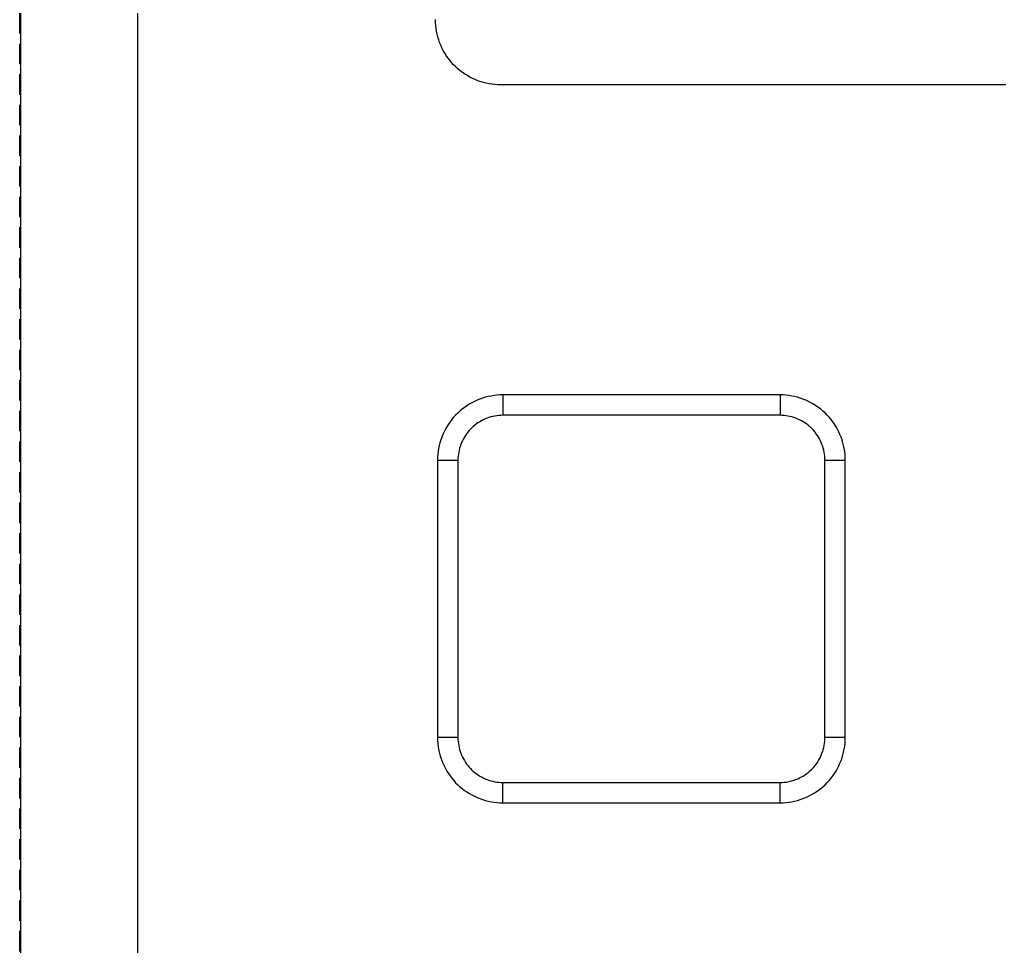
# Model space of a CAD drawing. Extents: x 0 to 226, y 0 to 690.
# Drawn here: x 113.01 to 137.03, y 570.42 to 593.14 of the extents above; entities that cross this region are included whole.
import ezdxf

# ---------------------------------------------------------------- set-up
doc = ezdxf.new("R2010")
doc.units = 0
doc.linetypes.add('DASHED', pattern=[0.75, 0.5, -0.25])
doc.layers.add('-15N-THT. THIẾT BỊ ĐÓNG MỞ', color=40, linetype='CONTINUOUS')

# ---------------------------------------------------------------- blocks, each defined once
blk = doc.blocks.new('06 - N - SC VSD ATV630D30~D45N4')
at = {"layer": '-15N-THT. THIẾT BỊ ĐÓNG MỞ', "color": 6, "linetype": 'DASHED'}
blk.add_line((0, 344.65), (0, -344.65), dxfattribs=at)
at = {"layer": '-15N-THT. THIẾT BỊ ĐÓNG MỞ'}
for p, q in [((0.029, 184.391), (0.029, 296.791)), ((2.9, 184.541), (2.9, 296.641)), ((10.202, 248.419), (10.2, 248.491)), ((10.206, 248.348), (10.202, 248.419)), ((10.214, 248.276), (10.206, 248.348)), ((10.225, 248.206), (10.214, 248.276)), ((10.24, 248.136), (10.225, 248.206)), ((10.257, 248.067), (10.24, 248.136)), ((10.278, 247.998), (10.257, 248.067)), ((10.302, 247.93), (10.278, 247.998)), ((10.329, 247.864), (10.302, 247.93)), ((10.359, 247.798), (10.329, 247.864)), ((10.391, 247.734), (10.359, 247.798)), ((10.427, 247.671), (10.391, 247.734)), ((10.465, 247.61), (10.427, 247.671)), ((10.506, 247.551), (10.465, 247.61)), ((10.549, 247.493), (10.506, 247.551)), ((10.595, 247.438), (10.549, 247.493)), ((10.644, 247.385), (10.595, 247.438)), ((10.695, 247.333), (10.644, 247.385)), ((10.748, 247.285), (10.695, 247.333)), ((10.804, 247.239), (10.748, 247.285)), ((10.861, 247.196), (10.804, 247.239)), ((10.92, 247.155), (10.861, 247.196)), ((10.981, 247.117), (10.92, 247.155)), ((11.044, 247.082), (10.981, 247.117)), ((11.108, 247.049), (11.044, 247.082)), ((11.174, 247.019), (11.108, 247.049)), ((11.24, 246.993), (11.174, 247.019)), ((11.308, 246.969), (11.24, 246.993)), ((11.376, 246.948), (11.308, 246.969)), ((11.445, 246.931), (11.376, 246.948)), ((11.515, 246.916), (11.445, 246.931)), ((11.586, 246.905), (11.515, 246.916)), ((11.657, 246.897), (11.586, 246.905)), ((11.728, 246.893), (11.657, 246.897)), ((11.8, 246.891), (11.728, 246.893)), ((11.8, 246.891), (11.8, 246.891)), ((68.19, 246.891), (11.8, 246.891)), ((11.092, 239.098), (11.029, 239.063)), ((11.156, 239.131), (11.092, 239.098)), ((11.221, 239.16), (11.156, 239.131)), ((11.288, 239.187), (11.221, 239.16)), ((11.355, 239.211), (11.288, 239.187)), ((11.424, 239.232), (11.355, 239.211)), ((11.493, 239.25), (11.424, 239.232)), ((11.564, 239.264), (11.493, 239.25)), ((11.635, 239.276), (11.564, 239.264)), ((11.706, 239.284), (11.635, 239.276)), ((11.778, 239.289), (11.706, 239.284)), ((11.85, 239.291), (11.778, 239.289)), ((18.65, 239.291), (11.85, 239.291)), ((11.85, 239.291), (11.85, 238.791)), ((18.722, 239.289), (18.65, 239.291)), ((18.65, 239.291), (18.65, 239.291)), ((18.65, 239.291), (18.65, 239.289)), ((18.65, 239.289), (18.65, 239.287)), ((18.65, 239.287), (18.65, 239.283)), ((18.65, 239.283), (18.65, 239.279)), ((18.65, 239.279), (18.65, 239.273)), ((18.65, 239.273), (18.65, 239.267)), ((18.65, 239.267), (18.65, 239.259)), ((18.65, 239.259), (18.65, 239.251)), ((18.65, 239.251), (18.65, 239.241)), ((18.65, 239.241), (18.65, 239.231)), ((18.65, 239.231), (18.65, 239.22)), ((18.65, 239.22), (18.65, 239.208)), ((18.65, 239.208), (18.65, 239.196)), ((18.65, 239.196), (18.65, 239.182)), ((18.65, 239.182), (18.65, 239.168)), ((18.65, 239.168), (18.65, 239.153)), ((18.65, 239.153), (18.65, 239.137)), ((18.65, 239.137), (18.65, 239.12)), ((18.65, 239.12), (18.65, 239.103)), ((18.65, 239.103), (18.65, 239.085)), ((18.794, 239.284), (18.722, 239.289)), ((18.865, 239.276), (18.794, 239.284)), ((18.936, 239.264), (18.865, 239.276)), ((19.006, 239.249), (18.936, 239.264)), ((19.076, 239.232), (19.006, 239.249)), ((19.145, 239.211), (19.076, 239.232)), ((19.212, 239.187), (19.145, 239.211)), ((19.279, 239.16), (19.212, 239.187)), ((19.344, 239.131), (19.279, 239.16)), ((19.408, 239.098), (19.344, 239.131)), ((19.47, 239.063), (19.408, 239.098)), ((10.797, 238.895), (10.744, 238.847)), ((10.852, 238.941), (10.797, 238.895)), ((10.909, 238.984), (10.852, 238.941)), ((10.968, 239.025), (10.909, 238.984)), ((11.029, 239.063), (10.968, 239.025)), ((18.65, 238.967), (18.649, 238.946)), ((18.649, 238.946), (18.649, 238.924)), ((18.649, 238.924), (18.649, 238.903)), ((18.649, 238.903), (18.649, 238.881)), ((18.649, 238.881), (18.649, 238.858)), ((18.649, 238.858), (18.649, 238.836)), ((18.65, 239.085), (18.65, 239.067)), ((18.65, 239.067), (18.65, 239.048)), ((18.65, 239.048), (18.65, 239.028)), ((18.65, 239.028), (18.65, 239.008)), ((18.65, 239.008), (18.65, 238.988)), ((18.65, 238.988), (18.65, 238.967)), ((19.531, 239.025), (19.47, 239.063)), ((19.59, 238.985), (19.531, 239.025)), ((19.647, 238.942), (19.59, 238.985)), ((19.702, 238.896), (19.647, 238.942)), ((19.755, 238.848), (19.702, 238.896)), ((10.556, 238.631), (10.516, 238.572)), ((10.599, 238.688), (10.556, 238.631)), ((10.645, 238.743), (10.599, 238.688)), ((10.693, 238.796), (10.645, 238.743)), ((10.744, 238.847), (10.693, 238.796)), ((11.284, 238.633), (11.242, 238.607)), ((11.328, 238.657), (11.284, 238.633)), ((11.372, 238.68), (11.328, 238.657)), ((11.417, 238.701), (11.372, 238.68)), ((11.464, 238.719), (11.417, 238.701)), ((11.511, 238.736), (11.464, 238.719)), ((11.559, 238.75), (11.511, 238.736)), ((11.607, 238.763), (11.559, 238.75)), ((11.655, 238.773), (11.607, 238.763)), ((11.704, 238.781), (11.655, 238.773)), ((11.753, 238.787), (11.704, 238.781)), ((11.801, 238.79), (11.753, 238.787)), ((11.85, 238.791), (11.801, 238.79)), ((18.649, 238.791), (11.85, 238.791)), ((18.649, 238.836), (18.649, 238.814)), ((18.649, 238.814), (18.649, 238.791)), ((18.698, 238.79), (18.649, 238.791)), ((18.747, 238.786), (18.698, 238.79)), ((18.796, 238.781), (18.747, 238.786)), ((18.844, 238.773), (18.796, 238.781)), ((18.893, 238.763), (18.844, 238.773)), ((18.941, 238.75), (18.893, 238.763)), ((18.989, 238.736), (18.941, 238.75)), ((19.036, 238.719), (18.989, 238.736)), ((19.082, 238.7), (19.036, 238.719)), ((19.128, 238.68), (19.082, 238.7)), ((19.172, 238.657), (19.128, 238.68)), ((19.215, 238.633), (19.172, 238.657)), ((19.257, 238.607), (19.215, 238.633)), ((19.806, 238.797), (19.755, 238.848)), ((19.854, 238.744), (19.806, 238.797)), ((19.9, 238.689), (19.854, 238.744)), ((19.943, 238.632), (19.9, 238.689)), ((19.984, 238.573), (19.943, 238.632)), ((10.41, 238.385), (10.381, 238.32)), ((10.443, 238.449), (10.41, 238.385)), ((10.478, 238.511), (10.443, 238.449)), ((10.516, 238.572), (10.478, 238.511)), ((10.991, 238.378), (10.962, 238.339)), ((11.022, 238.415), (10.991, 238.378)), ((11.055, 238.451), (11.022, 238.415)), ((11.089, 238.485), (11.055, 238.451)), ((11.125, 238.518), (11.089, 238.485)), ((11.163, 238.549), (11.125, 238.518)), ((11.202, 238.579), (11.163, 238.549)), ((11.242, 238.607), (11.202, 238.579)), ((19.298, 238.579), (19.257, 238.607)), ((19.337, 238.55), (19.298, 238.579)), ((19.374, 238.519), (19.337, 238.55)), ((19.41, 238.486), (19.374, 238.519)), ((19.444, 238.452), (19.41, 238.486)), ((19.477, 238.416), (19.444, 238.452)), ((19.508, 238.379), (19.477, 238.416)), ((19.538, 238.339), (19.508, 238.379)), ((20.022, 238.512), (19.984, 238.573)), ((20.057, 238.449), (20.022, 238.512)), ((20.09, 238.385), (20.057, 238.449)), ((20.119, 238.32), (20.09, 238.385)), ((10.33, 238.186), (10.309, 238.117)), ((10.354, 238.253), (10.33, 238.186)), ((10.381, 238.32), (10.354, 238.253)), ((10.861, 238.169), (10.841, 238.123)), ((10.884, 238.213), (10.861, 238.169)), ((10.908, 238.257), (10.884, 238.213)), ((10.934, 238.298), (10.908, 238.257)), ((10.962, 238.339), (10.934, 238.298)), ((19.566, 238.299), (19.538, 238.339)), ((19.592, 238.257), (19.566, 238.299)), ((19.616, 238.213), (19.592, 238.257)), ((19.639, 238.169), (19.616, 238.213)), ((19.66, 238.124), (19.639, 238.169)), ((20.146, 238.253), (20.119, 238.32)), ((20.17, 238.186), (20.146, 238.253)), ((20.191, 238.117), (20.17, 238.186)), ((10.265, 237.906), (10.257, 237.835)), ((10.277, 237.977), (10.265, 237.906)), ((10.292, 238.047), (10.277, 237.977)), ((10.309, 238.117), (10.292, 238.047)), ((10.779, 237.934), (10.768, 237.885)), ((10.791, 237.982), (10.779, 237.934)), ((10.805, 238.03), (10.791, 237.982)), ((10.822, 238.077), (10.805, 238.03)), ((10.841, 238.123), (10.822, 238.077)), ((19.678, 238.077), (19.66, 238.124)), ((19.695, 238.03), (19.678, 238.077)), ((19.709, 237.983), (19.695, 238.03)), ((19.722, 237.934), (19.709, 237.983)), ((19.732, 237.886), (19.722, 237.934)), ((20.209, 238.048), (20.191, 238.117)), ((20.223, 237.977), (20.209, 238.048)), ((20.235, 237.906), (20.223, 237.977)), ((20.243, 237.835), (20.235, 237.906)), ((10.252, 237.763), (10.25, 237.691)), ((10.25, 237.691), (10.254, 237.691)), ((10.25, 237.691), (10.25, 230.891)), ((10.257, 237.835), (10.252, 237.763)), ((10.254, 237.691), (10.258, 237.691)), ((10.258, 237.691), (10.275, 237.691)), ((10.275, 237.691), (10.282, 237.691)), ((10.282, 237.691), (10.29, 237.691)), ((10.29, 237.691), (10.3, 237.691)), ((10.3, 237.691), (10.31, 237.691)), ((10.31, 237.691), (10.321, 237.691)), ((10.321, 237.691), (10.333, 237.691)), ((10.333, 237.691), (10.346, 237.691)), ((10.346, 237.691), (10.359, 237.691)), ((10.359, 237.691), (10.373, 237.691)), ((10.373, 237.691), (10.389, 237.691)), ((10.389, 237.691), (10.404, 237.691)), ((10.404, 237.691), (10.421, 237.691)), ((10.421, 237.691), (10.438, 237.691)), ((10.438, 237.691), (10.456, 237.691)), ((10.456, 237.691), (10.474, 237.691)), ((10.474, 237.691), (10.493, 237.691)), ((10.493, 237.691), (10.513, 237.691)), ((10.513, 237.691), (10.533, 237.691)), ((10.533, 237.691), (10.553, 237.691)), ((10.553, 237.691), (10.574, 237.691)), ((10.574, 237.691), (10.595, 237.691)), ((10.595, 237.691), (10.617, 237.691)), ((10.617, 237.691), (10.638, 237.691)), ((10.638, 237.691), (10.66, 237.69)), ((10.66, 237.69), (10.683, 237.69)), ((10.683, 237.69), (10.705, 237.69)), ((10.705, 237.69), (10.727, 237.69)), ((10.727, 237.69), (10.75, 237.69)), ((10.751, 237.739), (10.75, 237.69)), ((10.75, 237.69), (10.75, 230.891)), ((10.755, 237.788), (10.751, 237.739)), ((10.76, 237.837), (10.755, 237.788)), ((10.768, 237.885), (10.76, 237.837)), ((19.74, 237.837), (19.732, 237.886)), ((19.745, 237.788), (19.74, 237.837)), ((19.749, 237.74), (19.745, 237.788)), ((19.75, 237.691), (19.749, 237.74)), ((19.75, 230.892), (19.75, 237.691)), ((19.75, 237.691), (20.25, 237.691)), ((20.248, 237.763), (20.243, 237.835)), ((20.25, 237.691), (20.248, 237.763)), ((20.25, 230.891), (20.25, 237.691)), ((10.75, 230.891), (10.25, 230.891)), ((10.25, 230.891), (10.252, 230.819)), ((10.252, 230.819), (10.257, 230.747)), ((10.257, 230.747), (10.265, 230.676)), ((10.75, 230.891), (10.751, 230.843)), ((10.751, 230.843), (10.755, 230.794)), ((10.755, 230.794), (10.76, 230.745)), ((10.76, 230.745), (10.768, 230.696)), ((10.768, 230.696), (10.778, 230.648)), ((19.721, 230.648), (19.732, 230.697)), ((19.732, 230.697), (19.74, 230.746)), ((19.74, 230.746), (19.745, 230.794)), ((19.745, 230.794), (19.749, 230.843)), ((19.749, 230.843), (19.75, 230.892)), ((20.25, 230.891), (19.75, 230.891)), ((20.235, 230.676), (20.243, 230.747)), ((20.243, 230.747), (20.248, 230.819)), ((20.248, 230.819), (20.25, 230.891)), ((10.265, 230.676), (10.277, 230.605)), ((10.277, 230.605), (10.291, 230.534)), ((10.291, 230.534), (10.309, 230.465)), ((10.309, 230.465), (10.33, 230.396)), ((10.778, 230.648), (10.791, 230.6)), ((10.791, 230.6), (10.805, 230.552)), ((10.805, 230.552), (10.822, 230.505)), ((10.822, 230.505), (10.84, 230.459)), ((10.84, 230.459), (10.861, 230.413)), ((19.639, 230.413), (19.659, 230.459)), ((19.659, 230.459), (19.678, 230.505)), ((19.678, 230.505), (19.695, 230.552)), ((19.695, 230.552), (19.709, 230.6)), ((19.709, 230.6), (19.721, 230.648)), ((20.17, 230.397), (20.191, 230.465)), ((20.191, 230.465), (20.208, 230.535)), ((20.208, 230.535), (20.223, 230.605)), ((20.223, 230.605), (20.235, 230.676)), ((10.33, 230.396), (10.354, 230.329)), ((10.354, 230.329), (10.381, 230.262)), ((10.381, 230.262), (10.41, 230.197)), ((10.861, 230.413), (10.884, 230.369)), ((10.884, 230.369), (10.908, 230.325)), ((10.908, 230.325), (10.934, 230.283)), ((10.934, 230.283), (10.962, 230.243)), ((10.962, 230.243), (10.992, 230.204)), ((10.992, 230.204), (11.023, 230.166)), ((19.478, 230.167), (19.509, 230.204)), ((19.509, 230.204), (19.538, 230.243)), ((19.538, 230.243), (19.566, 230.284)), ((19.566, 230.284), (19.592, 230.326)), ((19.592, 230.326), (19.616, 230.369)), ((19.616, 230.369), (19.639, 230.413)), ((20.09, 230.197), (20.119, 230.262)), ((20.119, 230.262), (20.146, 230.329)), ((20.146, 230.329), (20.17, 230.397)), ((10.41, 230.197), (10.443, 230.133)), ((10.443, 230.133), (10.478, 230.07)), ((10.478, 230.07), (10.516, 230.01)), ((10.516, 230.01), (10.557, 229.95)), ((11.023, 230.166), (11.056, 230.13)), ((11.056, 230.13), (11.09, 230.096)), ((11.09, 230.096), (11.126, 230.063)), ((11.126, 230.063), (11.163, 230.032)), ((11.163, 230.032), (11.202, 230.003)), ((11.202, 230.003), (11.243, 229.975)), ((11.243, 229.975), (11.285, 229.949)), ((19.216, 229.949), (19.258, 229.975)), ((19.258, 229.975), (19.298, 230.003)), ((19.298, 230.003), (19.338, 230.033)), ((19.338, 230.033), (19.375, 230.064)), ((19.375, 230.064), (19.411, 230.097)), ((19.411, 230.097), (19.445, 230.131)), ((19.445, 230.131), (19.478, 230.167)), ((19.944, 229.951), (19.984, 230.01)), ((19.984, 230.01), (20.022, 230.071)), ((20.022, 230.071), (20.057, 230.133)), ((20.057, 230.133), (20.09, 230.197)), ((10.557, 229.95), (10.6, 229.893)), ((10.6, 229.893), (10.646, 229.838)), ((10.646, 229.838), (10.694, 229.785)), ((10.694, 229.785), (10.745, 229.734)), ((10.745, 229.734), (10.798, 229.686)), ((11.285, 229.949), (11.328, 229.925)), ((11.328, 229.925), (11.372, 229.902)), ((11.372, 229.902), (11.418, 229.882)), ((11.418, 229.882), (11.464, 229.863)), ((11.464, 229.863), (11.511, 229.846)), ((11.511, 229.846), (11.559, 229.832)), ((11.559, 229.832), (11.607, 229.82)), ((11.607, 229.82), (11.656, 229.809)), ((11.656, 229.809), (11.704, 229.801)), ((11.704, 229.801), (11.753, 229.796)), ((11.753, 229.796), (11.802, 229.792)), ((11.802, 229.792), (11.851, 229.791)), ((11.851, 229.791), (18.65, 229.791)), ((11.851, 229.769), (11.851, 229.791)), ((11.851, 229.746), (11.851, 229.769)), ((11.851, 229.724), (11.851, 229.746)), ((11.851, 229.702), (11.851, 229.724)), ((18.65, 229.791), (18.699, 229.792)), ((18.65, 229.291), (18.65, 229.791)), ((18.699, 229.792), (18.747, 229.796)), ((18.747, 229.796), (18.796, 229.801)), ((18.796, 229.801), (18.845, 229.809)), ((18.845, 229.809), (18.893, 229.819)), ((18.893, 229.819), (18.941, 229.832)), ((18.941, 229.832), (18.989, 229.846)), ((18.989, 229.846), (19.036, 229.863)), ((19.036, 229.863), (19.083, 229.882)), ((19.083, 229.882), (19.128, 229.902)), ((19.128, 229.902), (19.172, 229.925)), ((19.172, 229.925), (19.216, 229.949)), ((19.703, 229.687), (19.756, 229.735)), ((19.756, 229.735), (19.807, 229.786)), ((19.807, 229.786), (19.855, 229.839)), ((19.855, 229.839), (19.901, 229.894)), ((19.901, 229.894), (19.944, 229.951)), ((10.798, 229.686), (10.853, 229.64)), ((10.853, 229.64), (10.91, 229.597)), ((10.91, 229.597), (10.969, 229.557)), ((10.969, 229.557), (11.03, 229.519)), ((11.03, 229.519), (11.092, 229.484)), ((11.092, 229.484), (11.156, 229.451)), ((11.85, 229.615), (11.851, 229.636)), ((11.85, 229.594), (11.85, 229.615)), ((11.85, 229.574), (11.85, 229.594)), ((11.85, 229.554), (11.85, 229.574)), ((11.85, 229.534), (11.85, 229.554)), ((11.85, 229.515), (11.85, 229.534)), ((11.85, 229.497), (11.85, 229.515)), ((11.85, 229.479), (11.85, 229.497)), ((11.851, 229.68), (11.851, 229.702)), ((11.851, 229.658), (11.851, 229.68)), ((11.851, 229.636), (11.851, 229.658)), ((19.344, 229.451), (19.408, 229.484)), ((19.408, 229.484), (19.471, 229.519)), ((19.471, 229.519), (19.532, 229.557)), ((19.532, 229.557), (19.591, 229.598)), ((19.591, 229.598), (19.648, 229.641)), ((19.648, 229.641), (19.703, 229.687)), ((11.156, 229.451), (11.221, 229.422)), ((11.221, 229.422), (11.288, 229.395)), ((11.288, 229.395), (11.355, 229.371)), ((11.355, 229.371), (11.424, 229.351)), ((11.424, 229.351), (11.494, 229.333)), ((11.494, 229.333), (11.564, 229.318)), ((11.564, 229.318), (11.635, 229.306)), ((11.635, 229.306), (11.706, 229.298)), ((11.706, 229.298), (11.778, 229.293)), ((11.778, 229.293), (11.85, 229.291)), ((11.85, 229.462), (11.85, 229.479)), ((11.85, 229.445), (11.85, 229.462)), ((11.85, 229.43), (11.85, 229.445)), ((11.85, 229.415), (11.85, 229.43)), ((11.85, 229.4), (11.85, 229.415)), ((11.85, 229.387), (11.85, 229.4)), ((11.85, 229.374), (11.85, 229.387)), ((11.85, 229.362), (11.85, 229.374)), ((11.85, 229.351), (11.85, 229.362)), ((11.85, 229.341), (11.85, 229.351)), ((11.85, 229.331), (11.85, 229.341)), ((11.85, 229.323), (11.85, 229.331)), ((11.85, 229.316), (11.85, 229.323)), ((11.85, 229.309), (11.85, 229.316)), ((11.85, 229.304), (11.85, 229.309)), ((11.85, 229.299), (11.85, 229.304)), ((11.85, 229.296), (11.85, 229.299)), ((11.85, 229.293), (11.85, 229.296)), ((11.85, 229.291), (11.85, 229.293)), ((11.85, 229.291), (11.85, 229.291)), ((11.85, 229.291), (18.65, 229.291)), ((18.65, 229.291), (18.722, 229.293)), ((18.722, 229.293), (18.794, 229.298)), ((18.794, 229.298), (18.865, 229.306)), ((18.865, 229.306), (18.936, 229.318)), ((18.936, 229.318), (19.007, 229.333)), ((19.007, 229.333), (19.076, 229.35)), ((19.076, 229.35), (19.145, 229.371)), ((19.145, 229.371), (19.212, 229.395)), ((19.212, 229.395), (19.279, 229.422)), ((19.279, 229.422), (19.344, 229.451))]:
    blk.add_line(p, q, dxfattribs=at)

msp = doc.modelspace()

# ---------------------------------------------------------------- block references
msp.add_blockref('06 - N - SC VSD ATV630D30~D45N4', (113.005, 344.65))

doc.saveas('drawing.dxf')
